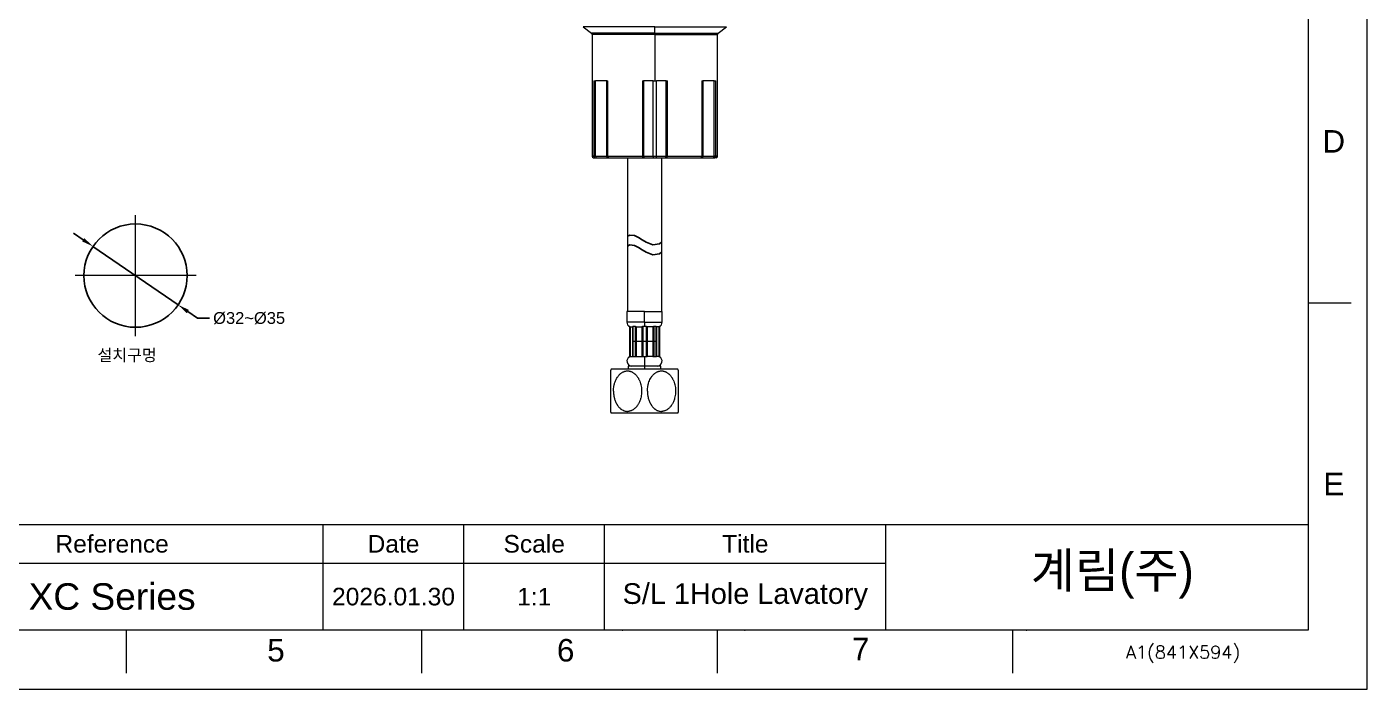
# Model space of a CAD drawing. Header units: millimetres. Extents: x 12315 to 13156, y -87 to 508.
# Drawn here: x 12701.5 to 13155.7, y -87 to 137.5 of the extents above; entities that cross this region are included whole.
import ezdxf

# ---------------------------------------------------------------- set-up
doc = ezdxf.new("R2010")
doc.units = ezdxf.units.MM
doc.linetypes.add('CENTERX2', pattern=[101.6, 63.5, -12.7, 12.7, -12.7])
for name, color, linetype, lineweight in [('CENTER', 1, 'CENTERX2', 15), ('DIM_', 5, 'Continuous', 9), ('FORM', 7, 'Continuous', 13)]:
    doc.layers.add(name, color=color, linetype=linetype, lineweight=lineweight)
doc.layers.add('TEXT', color=2, linetype='Continuous')
doc.styles.add('Arial Unicode MS', font='ARIALUNI.TTF')
doc.styles.add('ROMANS', font='romans')
doc.styles.get("Standard").update_dxf_attribs({"font": 'arial.ttf'})
doc.dimstyles.new('사본(2) STANDARD', dxfattribs={"dimscale": 0, "dimtxt": 4, "dimasz": 4, "dimexe": 1.25, "dimexo": 0.625, "dimgap": 1.5, "dimtad": 3, "dimtih": 1, "dimtoh": 1, "dimdec": 1, "dimzin": 9, "dimdsep": 46, "dimtxsty": 'Standard', "dimcen": 2.5, "dimclrd": 5, "dimclre": 5, "dimclrt": 5, "dimadec": 0, "dimazin": 0, "dimtfac": 1, "dimtdec": 1, "dimtmove": 0, "dimatfit": 3, "dimfxl": 1.25, "dimtfill": 1, "dimtolj": 1, "dimtzin": 0, "dimarcsym": 0})

# ---------------------------------------------------------------- blocks, each defined once
blk = doc.blocks.new('*D3')
at = {"layer": 'Defpoints', "color": 0, "transparency": 16777216}
for p in [(12723.93, 63.08), (12752.79, 43.27)]:
    blk.add_point(p, dxfattribs=at)
at = {"layer": 'DIM_', "color": 5, "lineweight": -2, "transparency": 16777216}
for p, q in [((12720.64, 65.34), (12717.34, 67.61)), ((12723.93, 63.08), (12752.79, 43.27)), ((12759.39, 38.75), (12756.09, 41.01)), ((12763.39, 38.75), (12759.39, 38.75))]:
    blk.add_line(p, q, dxfattribs=at)
at = {"layer": 'DIM_', "color": 5, "transparency": 16777216}
for points in [[(12721.01, 65.89), (12720.26, 64.79), (12723.93, 63.08)], [(12756.47, 41.56), (12755.71, 40.46), (12752.79, 43.27)]]:
    blk.add_solid(points, dxfattribs=at)
at = {"layer": 'DIM_', "color": 5, "transparency": 16777216, "insert": (12776.85, 38.75), "char_height": 4, "attachment_point": 5, "bg_fill": 3, "box_fill_scale": 1.1, "bg_fill_color": 256, "bg_fill_true_color": 13158600, "bg_fill_transparency": 0}
blk.add_mtext('\\A1;%%C32~%%C35', dxfattribs=at)

msp = doc.modelspace()

# ---------------------------------------------------------------- linework, layer by layer
at = {"linetype": 'Continuous', "lineweight": 18}
for p, q in [((12890.01, 137.5), (12892.87, 135.3)), ((12935.76, 135.3), (12938.62, 137.5)), ((12893.07, 134.9), (12893.07, 93.65)), ((12935.57, 93.65), (12935.57, 134.9)), ((12893.63, 119.15), (12894.26, 119.15)), ((12893.63, 119.15), (12893.63, 93.65)), ((12898.02, 119.15), (12894.26, 119.15)), ((12898.02, 119.15), (12898.4, 119.15)), ((12910.09, 119.15), (12910.51, 119.15)), ((12913.7, 119.15), (12910.51, 119.15)), ((12913.7, 119.15), (12914.93, 119.15)), ((12918.13, 119.15), (12914.93, 119.15)), ((12918.13, 119.15), (12918.55, 119.15)), ((12930.24, 119.15), (12930.61, 119.15)), ((12934.38, 119.15), (12930.61, 119.15)), ((12934.38, 119.15), (12935, 119.15)), ((12935, 93.65), (12935, 119.15)), ((12893.57, 93.15), (12894.13, 93.15)), ((12894.13, 93.15), (12894.45, 93.15)), ((12894.45, 93.15), (12898.21, 93.15)), ((12898.21, 93.15), (12898.77, 93.15)), ((12898.77, 93.15), (12910.19, 93.15)), ((12905.07, 93.15), (12905.07, 51.56)), ((12910.19, 93.15), (12910.81, 93.15)), ((12910.81, 93.15), (12914.01, 93.15)), ((12914.01, 93.15), (12914.63, 93.15)), ((12914.63, 93.15), (12917.82, 93.15)), ((12916.57, 93.15), (12916.57, 51.56)), ((12917.82, 93.15), (12918.45, 93.15)), ((12918.45, 93.15), (12929.86, 93.15)), ((12929.86, 93.15), (12930.43, 93.15)), ((12930.43, 93.15), (12934.19, 93.15)), ((12934.19, 93.15), (12934.5, 93.15)), ((12935.07, 93.15), (12934.5, 93.15)), ((12905.07, 51.56), (12905.07, 49.06)), ((12916.57, 51.56), (12916.57, 49.06)), ((12905.07, 49.06), (12905.07, 41.03)), ((12916.57, 49.06), (12916.57, 41.03)), ((12910.82, 41.03), (12904.84, 41.03)), ((12904.84, 41.03), (12904.84, 37.43)), ((12910.82, 41.03), (12916.8, 41.03)), ((12916.8, 37.43), (12916.8, 41.03)), ((12905.75, 35.91), (12905.75, 25.71)), ((12905.78, 35.91), (12905.75, 35.91)), ((12906, 35.83), (12906.79, 35.83)), ((12906.84, 35.89), (12906.84, 25.73)), ((12907.64, 35.91), (12906.88, 35.91)), ((12908.03, 35.83), (12909.94, 35.83)), ((12910.82, 35.91), (12910.28, 35.91)), ((12911.36, 35.91), (12910.82, 35.91)), ((12913.61, 35.83), (12911.7, 35.83)), ((12914.76, 35.91), (12914, 35.91)), ((12914.8, 25.73), (12914.8, 35.89)), ((12915.64, 35.83), (12914.85, 35.83)), ((12915.86, 35.91), (12915.89, 35.91)), ((12915.89, 25.71), (12915.89, 35.91)), ((12910.86, 30.9), (12906.84, 30.9)), ((12914.8, 30.9), (12910.86, 30.9)), ((12905.78, 25.71), (12905.75, 25.71)), ((12906, 25.79), (12906.79, 25.79)), ((12907.64, 25.71), (12906.88, 25.71)), ((12908.03, 25.79), (12909.94, 25.79)), ((12910.82, 25.71), (12910.28, 25.71)), ((12911.36, 25.71), (12910.82, 25.71)), ((12913.61, 25.79), (12911.7, 25.79)), ((12914.76, 25.71), (12914, 25.71)), ((12915.64, 25.79), (12914.85, 25.79)), ((12915.86, 25.71), (12915.89, 25.71)), ((12922.07, 21.53), (12899.57, 21.53)), ((12910.87, 22.53), (12905.32, 22.53)), ((12905.32, 22.53), (12905.32, 21.53)), ((12916.32, 22.53), (12910.87, 22.53)), ((12916.32, 21.53), (12916.32, 22.53)), ((12922.07, 6.53), (12899.57, 6.53))]:
    msp.add_line(p, q, dxfattribs=at)
at = {"linetype": 'Continuous', "lineweight": 13}
for p, q in [((12914.32, 137.5), (12890.01, 137.5)), ((12914.32, 135.3), (12914.32, 137.5)), ((12914.32, 137.5), (12938.62, 137.5)), ((12914.32, 135.3), (12892.87, 135.3)), ((12914.32, 134.9), (12893.07, 134.9)), ((12914.32, 134.9), (12914.32, 135.3)), ((12914.32, 135.3), (12935.76, 135.3)), ((12914.32, 134.9), (12914.32, 119.15)), ((12914.32, 134.9), (12935.57, 134.9)), ((12894.26, 93.65), (12894.26, 119.15)), ((12898.02, 93.65), (12898.02, 119.15)), ((12898.4, 93.65), (12898.4, 119.15)), ((12910.09, 119.15), (12910.09, 93.65)), ((12910.51, 119.15), (12910.51, 93.65)), ((12913.7, 93.65), (12913.7, 119.15)), ((12914.93, 93.65), (12914.93, 119.15)), ((12918.13, 93.65), (12918.13, 119.15)), ((12918.55, 93.65), (12918.55, 119.15)), ((12930.24, 119.15), (12930.24, 93.65)), ((12930.61, 119.15), (12930.61, 93.65)), ((12934.38, 93.65), (12934.38, 119.15)), ((12893.63, 93.65), (12893.07, 93.65)), ((12893.63, 93.65), (12894.26, 93.65)), ((12894.26, 93.65), (12898.02, 93.65)), ((12898.02, 93.65), (12898.4, 93.65)), ((12898.4, 93.65), (12910.09, 93.65)), ((12910.09, 93.65), (12910.51, 93.65)), ((12910.51, 93.65), (12913.7, 93.65)), ((12913.7, 93.65), (12914.93, 93.65)), ((12914.93, 93.65), (12918.13, 93.65)), ((12918.13, 93.65), (12918.55, 93.65)), ((12918.55, 93.65), (12930.24, 93.65)), ((12930.24, 93.65), (12930.61, 93.65)), ((12930.61, 93.65), (12934.38, 93.65)), ((12935, 93.65), (12934.38, 93.65)), ((12935.57, 93.65), (12935, 93.65)), ((12910.82, 37.43), (12910.82, 41.03)), ((12910.82, 37.43), (12904.84, 37.43)), ((12910.82, 37.43), (12910.82, 35.91)), ((12910.82, 37.43), (12916.8, 37.43)), ((12905.78, 35.91), (12905.78, 25.71)), ((12905.86, 35.88), (12905.86, 25.74)), ((12906, 35.83), (12906, 25.79)), ((12906.79, 35.83), (12906.79, 25.79)), ((12906.88, 35.91), (12906.88, 25.71)), ((12907.64, 35.91), (12907.64, 25.71)), ((12907.78, 35.88), (12907.78, 25.74)), ((12908.03, 35.83), (12908.03, 25.79)), ((12909.94, 35.83), (12909.94, 25.79)), ((12910.16, 35.88), (12910.16, 25.74)), ((12910.28, 35.91), (12910.28, 25.71)), ((12911.36, 35.91), (12911.36, 25.71)), ((12911.48, 35.88), (12911.48, 25.74)), ((12911.7, 35.83), (12911.7, 25.79)), ((12913.61, 35.83), (12913.61, 25.79)), ((12913.86, 35.88), (12913.86, 25.74)), ((12914, 35.91), (12914, 25.71)), ((12914.76, 35.91), (12914.76, 25.71)), ((12914.85, 35.83), (12914.85, 25.79)), ((12915.64, 35.83), (12915.64, 25.79)), ((12915.78, 35.88), (12915.78, 25.74)), ((12915.86, 35.91), (12915.86, 25.71)), ((12910.82, 25.71), (12910.82, 22.53)), ((12910.87, 21.53), (12910.87, 22.53))]:
    msp.add_line(p, q, dxfattribs=at)
at = {"color": 7, "linetype": 'Continuous'}
for p, q in [((12905.81, 66.94), (12905.07, 66.59)), ((12907.43, 66.76), (12905.81, 66.94)), ((12908.74, 66.14), (12907.43, 66.76)), ((12910.07, 65.31), (12908.74, 66.14)), ((12911.42, 64.47), (12910.07, 65.31)), ((12913.62, 63.59), (12911.42, 64.47)), ((12915.94, 63.91), (12913.62, 63.59)), ((12916.57, 64.48), (12915.94, 63.91)), ((12905.07, 63.22), (12905.81, 63.57)), ((12905.81, 63.57), (12907.43, 63.38)), ((12907.43, 63.38), (12908.74, 62.76)), ((12908.74, 62.76), (12910.07, 61.94)), ((12910.07, 61.94), (12911.42, 61.1)), ((12911.42, 61.1), (12913.62, 60.22)), ((12913.62, 60.22), (12915.94, 60.53)), ((12915.94, 60.53), (12916.57, 61.1))]:
    msp.add_line(p, q, dxfattribs=at)
msp.add_circle((12738.36, 53.18), 17.5)
at = {"linetype": 'Continuous', "lineweight": 18}
for centre, radius, start, end in [((12892.57, 134.9), 0.5, 0, 52.4314), ((12936.07, 134.9), 0.5, 127.5686, 180), ((12893.57, 93.65), 0.5, 180, 270), ((12894.13, 93.65), 0.5, 180, 270), ((12934.5, 93.65), 0.5, 270, 0), ((12935.07, 93.65), 0.5, 270, 0), ((12906.56, 37.43), 1.72, 180, 242.0402), ((12915.08, 37.43), 1.72, 297.9598, 0), ((12906.56, 24.23), 1.69, 118.4679, 270), ((12915.08, 24.23), 1.69, 270, 61.5321), ((12917.57, 14.03), 19.5, 157.3801, 159.3736), ((12904.07, 14.03), 19.5, 20.6264, 22.6199), ((12917.57, 14.03), 19.5, 200.6264, 202.6199), ((12904.07, 14.03), 19.5, 337.3801, 339.3736)]:
    msp.add_arc(centre, radius, start, end, dxfattribs=at)
at = {"linetype": 'Continuous', "lineweight": 13}
for centre, ratio, start_param, end_param in [((12894.45, 93.65), 0.373927, 1.570796, 3.141593), ((12898.21, 93.65), 0.373927, 1.570796, 3.141593), ((12898.77, 93.65), 0.749194, 1.570796, 3.141593), ((12910.19, 93.65), 0.199015, 1.570796, 3.141593), ((12910.81, 93.65), 0.616239, 1.570796, 3.141593), ((12914.01, 93.65), 0.616239, 1.570796, 3.141593), ((12914.63, 93.65), 0.616239, 3.141593, 4.712389), ((12917.82, 93.65), 0.616239, 3.141593, 4.712389), ((12918.45, 93.65), 0.199015, 3.141593, 4.712389), ((12929.86, 93.65), 0.749194, 3.141593, 4.712389), ((12930.43, 93.65), 0.373927, 3.141593, 4.712389), ((12934.19, 93.65), 0.373927, 3.141593, 4.712389)]:
    msp.add_ellipse(centre, major_axis=(0, 0.5), ratio=ratio, start_param=start_param, end_param=end_param, dxfattribs=at)
at = {"linetype": 'Continuous', "lineweight": 18}
for points, knots in [([(12905.86, 35.88), (12905.85, 35.88), (12905.84, 35.89), (12905.82, 35.89), (12905.81, 35.9), (12905.8, 35.9), (12905.79, 35.91), (12905.78, 35.91), (12905.78, 35.91), (12905.78, 35.91)], [0, 0, 0, 0, 0.25, 0.25, 0.5, 0.5, 0.75, 0.75, 1, 1, 1, 1]), ([(12906, 35.83), (12906, 35.83), (12905.99, 35.83), (12905.98, 35.83), (12905.97, 35.84), (12905.96, 35.84), (12905.96, 35.84), (12905.94, 35.85), (12905.92, 35.85), (12905.89, 35.86), (12905.87, 35.87), (12905.86, 35.88)], [0, 0, 0, 0, 0.25, 0.25, 0.375, 0.375, 0.5, 0.5, 0.75, 0.75, 1, 1, 1, 1]), ([(12906.85, 35.86), (12906.85, 35.85), (12906.85, 35.85), (12906.85, 35.85), (12906.85, 35.84), (12906.84, 35.84), (12906.83, 35.84), (12906.82, 35.83), (12906.81, 35.83), (12906.8, 35.83), (12906.8, 35.83), (12906.79, 35.83)], [0, 0, 0, 0, 0.151051, 0.151051, 0.320841, 0.320841, 0.660421, 0.660421, 0.83021, 0.83021, 1, 1, 1, 1]), ([(12906.88, 35.91), (12906.87, 35.91), (12906.86, 35.91), (12906.85, 35.91), (12906.85, 35.91), (12906.85, 35.9), (12906.84, 35.9), (12906.84, 35.9), (12906.84, 35.89), (12906.84, 35.89), (12906.84, 35.89), (12906.84, 35.89), (12906.84, 35.89)], [0, 0, 0, 0, 0.3299, 0.3299, 0.49485, 0.49485, 0.6598, 0.82475, 0.82475, 0.9897, 0.9897, 1, 1, 1, 1]), ([(12907.78, 35.88), (12907.77, 35.88), (12907.75, 35.89), (12907.73, 35.89), (12907.72, 35.9), (12907.69, 35.9), (12907.68, 35.91), (12907.66, 35.91), (12907.65, 35.91), (12907.64, 35.91)], [0, 0, 0, 0, 0.25, 0.25, 0.5, 0.5, 0.75, 0.75, 1, 1, 1, 1]), ([(12908.03, 35.83), (12908.01, 35.83), (12907.99, 35.83), (12907.96, 35.83), (12907.95, 35.84), (12907.93, 35.84), (12907.92, 35.84), (12907.89, 35.85), (12907.86, 35.85), (12907.82, 35.86), (12907.8, 35.87), (12907.78, 35.88)], [0, 0, 0, 0, 0.25, 0.25, 0.375, 0.375, 0.5, 0.5, 0.75, 0.75, 1, 1, 1, 1]), ([(12910.16, 35.88), (12910.15, 35.87), (12910.13, 35.86), (12910.11, 35.85), (12910.1, 35.85), (12910.08, 35.85), (12910.08, 35.84), (12910.05, 35.84), (12910.03, 35.84), (12910, 35.83), (12909.99, 35.83), (12909.96, 35.83), (12909.95, 35.83), (12909.94, 35.83)], [0, 0, 0, 0, 0.25, 0.25, 0.375, 0.375, 0.5, 0.5, 0.75, 0.75, 0.875, 0.875, 1, 1, 1, 1]), ([(12910.28, 35.91), (12910.27, 35.91), (12910.26, 35.91), (12910.24, 35.91), (12910.23, 35.91), (12910.22, 35.9), (12910.21, 35.9), (12910.2, 35.9), (12910.19, 35.89), (12910.19, 35.89), (12910.17, 35.89), (12910.16, 35.88), (12910.16, 35.88)], [0, 0, 0, 0, 0.25, 0.25, 0.375, 0.375, 0.5, 0.625, 0.625, 0.75, 0.75, 1, 1, 1, 1]), ([(12911.48, 35.88), (12911.47, 35.88), (12911.47, 35.89), (12911.45, 35.89), (12911.44, 35.9), (12911.42, 35.9), (12911.41, 35.91), (12911.38, 35.91), (12911.37, 35.91), (12911.36, 35.91)], [0, 0, 0, 0, 0.25, 0.25, 0.5, 0.5, 0.75, 0.75, 1, 1, 1, 1]), ([(12911.7, 35.83), (12911.67, 35.83), (12911.65, 35.83), (12911.62, 35.83), (12911.61, 35.84), (12911.59, 35.84), (12911.58, 35.84), (12911.55, 35.85), (12911.54, 35.85), (12911.5, 35.86), (12911.49, 35.87), (12911.48, 35.88)], [0, 0, 0, 0, 0.25, 0.25, 0.375, 0.375, 0.5, 0.5, 0.75, 0.75, 1, 1, 1, 1]), ([(12913.86, 35.88), (12913.84, 35.87), (12913.82, 35.86), (12913.79, 35.85), (12913.77, 35.85), (12913.75, 35.85), (12913.74, 35.84), (12913.71, 35.84), (12913.69, 35.84), (12913.66, 35.83), (12913.64, 35.83), (12913.62, 35.83), (12913.62, 35.83), (12913.61, 35.83)], [0, 0, 0, 0, 0.25, 0.25, 0.375, 0.375, 0.5, 0.5, 0.75, 0.75, 0.875, 0.875, 1, 1, 1, 1]), ([(12914, 35.91), (12913.99, 35.91), (12913.98, 35.91), (12913.96, 35.91), (12913.96, 35.91), (12913.95, 35.9), (12913.93, 35.9), (12913.92, 35.9), (12913.91, 35.89), (12913.9, 35.89), (12913.88, 35.89), (12913.87, 35.88), (12913.86, 35.88)], [0, 0, 0, 0, 0.25, 0.25, 0.375, 0.375, 0.5, 0.625, 0.625, 0.75, 0.75, 1, 1, 1, 1]), ([(12914.8, 35.89), (12914.8, 35.89), (12914.8, 35.89), (12914.8, 35.89), (12914.8, 35.9), (12914.79, 35.9), (12914.79, 35.91), (12914.78, 35.91), (12914.77, 35.91), (12914.76, 35.91)], [0, 0, 0, 0, 0.010237, 0.010237, 0.340158, 0.340158, 0.670079, 0.670079, 1, 1, 1, 1]), ([(12914.85, 35.83), (12914.83, 35.83), (12914.82, 35.83), (12914.81, 35.83), (12914.81, 35.84), (12914.8, 35.84), (12914.8, 35.84), (12914.8, 35.84)], [0, 0, 0, 0, 0.544584, 0.544584, 0.816876, 0.816876, 1, 1, 1, 1]), ([(12915.78, 35.88), (12915.76, 35.87), (12915.75, 35.86), (12915.72, 35.85), (12915.72, 35.85), (12915.7, 35.85), (12915.69, 35.84), (12915.68, 35.84), (12915.67, 35.84), (12915.65, 35.83), (12915.65, 35.83), (12915.64, 35.83), (12915.64, 35.83), (12915.64, 35.83)], [0, 0, 0, 0, 0.25, 0.25, 0.375, 0.375, 0.5, 0.5, 0.75, 0.75, 0.875, 0.875, 1, 1, 1, 1]), ([(12915.86, 35.91), (12915.86, 35.91), (12915.85, 35.91), (12915.85, 35.91), (12915.84, 35.91), (12915.84, 35.9), (12915.83, 35.9), (12915.83, 35.9), (12915.82, 35.89), (12915.81, 35.89), (12915.8, 35.89), (12915.79, 35.88), (12915.78, 35.88)], [0, 0, 0, 0, 0.25, 0.25, 0.375, 0.375, 0.5, 0.625, 0.625, 0.75, 0.75, 1, 1, 1, 1]), ([(12905.78, 25.71), (12905.78, 25.71), (12905.78, 25.71), (12905.79, 25.72), (12905.79, 25.72), (12905.8, 25.72), (12905.8, 25.72), (12905.81, 25.73), (12905.82, 25.73), (12905.82, 25.73), (12905.84, 25.74), (12905.85, 25.74), (12905.86, 25.74)], [0, 0, 0, 0, 0.25, 0.25, 0.375, 0.375, 0.5, 0.625, 0.625, 0.75, 0.75, 1, 1, 1, 1]), ([(12905.86, 25.74), (12905.87, 25.75), (12905.89, 25.76), (12905.91, 25.77), (12905.92, 25.77), (12905.94, 25.78), (12905.94, 25.78), (12905.96, 25.79), (12905.97, 25.79), (12905.99, 25.79), (12905.99, 25.79), (12906, 25.79), (12906, 25.79), (12906, 25.79)], [0, 0, 0, 0, 0.25, 0.25, 0.375, 0.375, 0.5, 0.5, 0.75, 0.75, 0.875, 0.875, 1, 1, 1, 1]), ([(12906.79, 25.79), (12906.8, 25.79), (12906.82, 25.79), (12906.83, 25.79), (12906.83, 25.79), (12906.84, 25.79), (12906.84, 25.78), (12906.84, 25.78)], [0, 0, 0, 0, 0.544508, 0.544508, 0.816761, 0.816761, 1, 1, 1, 1]), ([(12906.84, 25.73), (12906.84, 25.73), (12906.84, 25.73), (12906.84, 25.73), (12906.84, 25.73), (12906.85, 25.72), (12906.85, 25.72), (12906.86, 25.71), (12906.87, 25.71), (12906.88, 25.71)], [0, 0, 0, 0, 0.009952, 0.009952, 0.339968, 0.339968, 0.669984, 0.669984, 1, 1, 1, 1]), ([(12907.64, 25.71), (12907.65, 25.71), (12907.66, 25.71), (12907.67, 25.72), (12907.68, 25.72), (12907.69, 25.72), (12907.7, 25.72), (12907.72, 25.73), (12907.73, 25.73), (12907.73, 25.73), (12907.75, 25.74), (12907.77, 25.74), (12907.78, 25.74)], [0, 0, 0, 0, 0.25, 0.25, 0.375, 0.375, 0.5, 0.625, 0.625, 0.75, 0.75, 1, 1, 1, 1]), ([(12907.78, 25.74), (12907.8, 25.75), (12907.82, 25.76), (12907.85, 25.77), (12907.86, 25.77), (12907.89, 25.78), (12907.9, 25.78), (12907.93, 25.79), (12907.95, 25.79), (12907.98, 25.79), (12907.99, 25.79), (12908.01, 25.79), (12908.02, 25.79), (12908.03, 25.79)], [0, 0, 0, 0, 0.25, 0.25, 0.375, 0.375, 0.5, 0.5, 0.75, 0.75, 0.875, 0.875, 1, 1, 1, 1]), ([(12909.94, 25.79), (12909.96, 25.79), (12909.99, 25.79), (12910.02, 25.79), (12910.03, 25.79), (12910.05, 25.79), (12910.06, 25.78), (12910.08, 25.78), (12910.1, 25.77), (12910.13, 25.76), (12910.15, 25.75), (12910.16, 25.74)], [0, 0, 0, 0, 0.25, 0.25, 0.375, 0.375, 0.5, 0.5, 0.75, 0.75, 1, 1, 1, 1]), ([(12910.16, 25.74), (12910.16, 25.74), (12910.17, 25.74), (12910.19, 25.73), (12910.2, 25.73), (12910.22, 25.72), (12910.23, 25.72), (12910.26, 25.71), (12910.27, 25.71), (12910.28, 25.71)], [0, 0, 0, 0, 0.25, 0.25, 0.5, 0.5, 0.75, 0.75, 1, 1, 1, 1]), ([(12911.36, 25.71), (12911.37, 25.71), (12911.38, 25.71), (12911.4, 25.72), (12911.41, 25.72), (12911.42, 25.72), (12911.43, 25.72), (12911.44, 25.73), (12911.45, 25.73), (12911.45, 25.73), (12911.47, 25.74), (12911.47, 25.74), (12911.48, 25.74)], [0, 0, 0, 0, 0.25, 0.25, 0.375, 0.375, 0.5, 0.625, 0.625, 0.75, 0.75, 1, 1, 1, 1]), ([(12911.48, 25.74), (12911.49, 25.75), (12911.5, 25.76), (12911.53, 25.77), (12911.54, 25.77), (12911.55, 25.78), (12911.56, 25.78), (12911.59, 25.79), (12911.61, 25.79), (12911.64, 25.79), (12911.65, 25.79), (12911.67, 25.79), (12911.68, 25.79), (12911.7, 25.79)], [0, 0, 0, 0, 0.25, 0.25, 0.375, 0.375, 0.5, 0.5, 0.75, 0.75, 0.875, 0.875, 1, 1, 1, 1]), ([(12913.61, 25.79), (12913.62, 25.79), (12913.64, 25.79), (12913.68, 25.79), (12913.69, 25.79), (12913.71, 25.79), (12913.72, 25.78), (12913.75, 25.78), (12913.77, 25.77), (12913.82, 25.76), (12913.84, 25.75), (12913.86, 25.74)], [0, 0, 0, 0, 0.25, 0.25, 0.375, 0.375, 0.5, 0.5, 0.75, 0.75, 1, 1, 1, 1]), ([(12913.86, 25.74), (12913.87, 25.74), (12913.88, 25.74), (12913.91, 25.73), (12913.92, 25.73), (12913.95, 25.72), (12913.96, 25.72), (12913.98, 25.71), (12913.99, 25.71), (12914, 25.71)], [0, 0, 0, 0, 0.25, 0.25, 0.5, 0.5, 0.75, 0.75, 1, 1, 1, 1]), ([(12914.76, 25.71), (12914.77, 25.71), (12914.78, 25.71), (12914.78, 25.72), (12914.79, 25.72), (12914.79, 25.72), (12914.79, 25.72), (12914.8, 25.73), (12914.8, 25.73), (12914.8, 25.73), (12914.8, 25.73), (12914.8, 25.73), (12914.8, 25.73)], [0, 0, 0, 0, 0.330003, 0.330003, 0.495005, 0.495005, 0.660007, 0.825008, 0.825008, 0.99001, 0.99001, 1, 1, 1, 1]), ([(12914.79, 25.77), (12914.79, 25.77), (12914.79, 25.77), (12914.79, 25.78), (12914.79, 25.78), (12914.8, 25.79), (12914.8, 25.79), (12914.82, 25.79), (12914.82, 25.79), (12914.83, 25.79), (12914.84, 25.79), (12914.85, 25.79)], [0, 0, 0, 0, 0.150801, 0.150801, 0.320641, 0.320641, 0.66032, 0.66032, 0.83016, 0.83016, 1, 1, 1, 1]), ([(12915.64, 25.79), (12915.64, 25.79), (12915.65, 25.79), (12915.66, 25.79), (12915.67, 25.79), (12915.68, 25.79), (12915.68, 25.78), (12915.7, 25.78), (12915.71, 25.77), (12915.75, 25.76), (12915.76, 25.75), (12915.78, 25.74)], [0, 0, 0, 0, 0.25, 0.25, 0.375, 0.375, 0.5, 0.5, 0.75, 0.75, 1, 1, 1, 1]), ([(12915.78, 25.74), (12915.79, 25.74), (12915.8, 25.74), (12915.82, 25.73), (12915.83, 25.73), (12915.84, 25.72), (12915.84, 25.72), (12915.85, 25.71), (12915.86, 25.71), (12915.86, 25.71)], [0, 0, 0, 0, 0.25, 0.25, 0.5, 0.5, 0.75, 0.75, 1, 1, 1, 1]), ([(12899.32, 20.9), (12899.32, 20.9), (12899.32, 20.89), (12899.32, 20.83), (12899.32, 20.79), (12899.32, 20.7), (12899.32, 20.67), (12899.32, 20.62), (12899.32, 20.6), (12899.32, 20.57), (12899.32, 20.55), (12899.32, 20.45), (12899.32, 20.35), (12899.32, 20.15), (12899.32, 20.04), (12899.32, 19.85), (12899.32, 19.79), (12899.32, 19.69), (12899.32, 19.66), (12899.32, 19.59), (12899.32, 19.55), (12899.32, 19.38), (12899.32, 19.23), (12899.32, 18.93), (12899.32, 18.77), (12899.32, 18.44), (12899.32, 18.27), (12899.32, 18.05), (12899.32, 18.01), (12899.32, 17.92), (12899.32, 17.79), (12899.32, 17.65), (12899.32, 17.38), (12899.32, 17.19), (12899.32, 16.81), (12899.32, 16.62), (12899.32, 16.33), (12899.32, 16.23), (12899.32, 16.09), (12899.32, 16.04), (12899.32, 15.94), (12899.32, 15.89), (12899.32, 15.64), (12899.32, 15.44), (12899.32, 15.04), (12899.32, 14.64), (12899.32, 14.23), (12899.32, 13.93), (12899.32, 13.78), (12899.32, 13.63), (12899.32, 13.52), (12899.32, 13.47), (12899.32, 13.22), (12899.32, 12.81), (12899.32, 12.42), (12899.32, 12.02), (12899.32, 11.83), (12899.32, 11.44), (12899.32, 11.25), (12899.32, 10.97), (12899.32, 10.88), (12899.32, 10.73), (12899.32, 10.69), (12899.32, 10.6), (12899.32, 10.55), (12899.32, 10.32), (12899.32, 10.14), (12899.32, 9.79), (12899.32, 9.63), (12899.32, 9.3), (12899.32, 9.14), (12899.32, 8.95), (12899.32, 8.91), (12899.32, 8.83), (12899.32, 8.79), (12899.32, 8.68), (12899.32, 8.61), (12899.32, 8.4), (12899.32, 8.27), (12899.32, 8.03), (12899.32, 7.92), (12899.32, 7.79), (12899.32, 7.76), (12899.32, 7.71), (12899.32, 7.69), (12899.32, 7.62), (12899.32, 7.58), (12899.32, 7.46), (12899.32, 7.39), (12899.32, 7.28), (12899.32, 7.23), (12899.32, 7.2), (12899.32, 7.19), (12899.32, 7.18), (12899.32, 7.18), (12899.32, 7.17), (12899.32, 7.16), (12899.32, 7.16)], [0, 0, 0, 0, 0.03125, 0.03125, 0.0625, 0.0625, 0.078125, 0.078125, 0.085938, 0.085938, 0.093751, 0.093751, 0.125001, 0.125001, 0.156251, 0.156251, 0.171876, 0.171876, 0.179688, 0.179688, 0.187501, 0.187501, 0.218751, 0.218751, 0.250001, 0.250001, 0.281252, 0.281252, 0.289064, 0.289064, 0.296877, 0.312502, 0.312502, 0.343752, 0.343752, 0.375002, 0.375002, 0.390627, 0.390627, 0.39844, 0.39844, 0.406252, 0.406252, 0.437502, 0.437502, 0.468753, 0.500003, 0.500003, 0.515628, 0.52344, 0.52344, 0.531253, 0.531253, 0.562503, 0.593753, 0.593753, 0.625003, 0.625003, 0.656254, 0.656254, 0.671879, 0.671879, 0.679691, 0.679691, 0.687504, 0.687504, 0.718754, 0.718754, 0.750004, 0.750004, 0.781254, 0.781254, 0.789067, 0.789067, 0.796879, 0.796879, 0.812504, 0.812504, 0.843755, 0.843755, 0.875005, 0.875005, 0.882817, 0.882817, 0.89063, 0.89063, 0.906255, 0.906255, 0.937505, 0.937505, 0.968755, 0.968755, 0.976568, 0.976568, 0.98438, 0.98438, 1, 1, 1, 1]), ([(12900.3, 14.03), (12900.3, 14.34), (12900.32, 14.64), (12900.37, 15.24), (12900.41, 15.54), (12900.5, 15.99), (12900.53, 16.13), (12900.59, 16.36), (12900.61, 16.43), (12900.64, 16.57), (12900.67, 16.65), (12900.77, 17.01), (12900.87, 17.29), (12901.1, 17.83), (12901.23, 18.09), (12901.41, 18.41), (12901.45, 18.48), (12901.52, 18.6), (12901.56, 18.66), (12901.68, 18.85), (12901.77, 18.97), (12901.94, 19.19), (12902.03, 19.3), (12902.21, 19.52), (12902.31, 19.62), (12902.46, 19.77), (12902.54, 19.84), (12902.62, 19.91), (12902.67, 19.95), (12902.7, 19.98), (12902.83, 20.09), (12902.94, 20.17), (12903.17, 20.33), (12903.29, 20.4), (12903.52, 20.53), (12903.65, 20.58), (12903.8, 20.65), (12903.83, 20.66), (12903.9, 20.69), (12903.93, 20.7), (12904.02, 20.73), (12904.09, 20.75), (12904.28, 20.81), (12904.54, 20.86), (12904.8, 20.89), (12905.06, 20.9), (12905.19, 20.9), (12905.36, 20.89), (12905.39, 20.88), (12905.46, 20.88), (12905.56, 20.87), (12905.65, 20.85), (12905.85, 20.81), (12905.98, 20.78), (12906.23, 20.69), (12906.36, 20.64), (12906.51, 20.57), (12906.54, 20.56), (12906.6, 20.53), (12906.63, 20.51), (12906.72, 20.47), (12906.78, 20.43), (12906.96, 20.33), (12907.07, 20.26), (12907.3, 20.09), (12907.41, 20.01), (12907.56, 19.87), (12907.62, 19.82), (12907.69, 19.75), (12907.72, 19.72), (12907.77, 19.67), (12907.9, 19.55), (12908.01, 19.42), (12908.2, 19.2), (12908.28, 19.08), (12908.45, 18.85), (12908.53, 18.73), (12908.63, 18.57), (12908.65, 18.54), (12908.69, 18.48), (12908.71, 18.45), (12908.76, 18.35), (12908.8, 18.29), (12908.9, 18.09), (12908.97, 17.96), (12909.16, 17.56), (12909.27, 17.29), (12909.41, 16.86), (12909.45, 16.72), (12909.53, 16.42), (12909.57, 16.28), (12909.67, 15.84), (12909.72, 15.54), (12909.8, 14.94), (12909.82, 14.64), (12909.83, 14.25), (12909.84, 14.18), (12909.84, 14.03), (12909.84, 13.8), (12909.83, 13.57), (12909.8, 13.11), (12909.76, 12.81), (12909.67, 12.22), (12909.61, 11.93), (12909.51, 11.56), (12909.49, 11.49), (12909.46, 11.38), (12909.45, 11.34), (12909.43, 11.27), (12909.37, 11.09), (12909.31, 10.91), (12909.15, 10.5), (12909.03, 10.23), (12908.84, 9.84), (12908.77, 9.71), (12908.62, 9.46), (12908.54, 9.34), (12908.42, 9.16), (12908.38, 9.1), (12908.29, 8.99), (12908.25, 8.93), (12908.11, 8.76), (12908.02, 8.65), (12907.83, 8.44), (12907.73, 8.34), (12907.52, 8.15), (12907.42, 8.06), (12907.25, 7.93), (12907.19, 7.89), (12907.08, 7.81), (12907.02, 7.78), (12906.85, 7.66), (12906.61, 7.53), (12906.37, 7.42), (12906.12, 7.33), (12905.99, 7.29), (12905.8, 7.24), (12905.7, 7.22), (12905.6, 7.21), (12905.53, 7.2), (12905.5, 7.19), (12905.34, 7.17), (12905.2, 7.16), (12905.07, 7.16)], [0, 0, 0, 0, 0.03125, 0.03125, 0.0625, 0.0625, 0.078125, 0.078125, 0.085937, 0.085937, 0.09375, 0.09375, 0.125, 0.125, 0.15625, 0.15625, 0.164063, 0.164063, 0.171875, 0.171875, 0.1875, 0.1875, 0.203125, 0.203125, 0.21875, 0.21875, 0.226563, 0.230469, 0.230469, 0.234375, 0.234375, 0.25, 0.25, 0.265625, 0.265625, 0.28125, 0.28125, 0.285156, 0.285156, 0.289063, 0.289063, 0.296875, 0.296875, 0.3125, 0.328125, 0.328125, 0.34375, 0.34375, 0.347656, 0.347656, 0.351563, 0.359375, 0.359375, 0.375, 0.375, 0.390625, 0.390625, 0.394531, 0.394531, 0.398438, 0.398438, 0.40625, 0.40625, 0.421875, 0.421875, 0.4375, 0.4375, 0.445313, 0.445313, 0.449219, 0.449219, 0.453125, 0.46875, 0.46875, 0.484375, 0.484375, 0.5, 0.5, 0.503906, 0.503906, 0.507813, 0.507813, 0.515625, 0.515625, 0.53125, 0.53125, 0.5625, 0.5625, 0.578125, 0.578125, 0.59375, 0.59375, 0.625, 0.625, 0.65625, 0.65625, 0.664063, 0.664063, 0.671875, 0.6875, 0.6875, 0.71875, 0.71875, 0.75, 0.75, 0.757813, 0.757813, 0.761719, 0.761719, 0.765625, 0.78125, 0.78125, 0.8125, 0.8125, 0.828125, 0.828125, 0.84375, 0.84375, 0.851563, 0.851563, 0.859375, 0.859375, 0.875, 0.875, 0.890625, 0.890625, 0.90625, 0.90625, 0.914063, 0.914063, 0.921875, 0.921875, 0.9375, 0.953125, 0.953125, 0.96875, 0.96875, 0.976562, 0.980469, 0.980469, 0.984375, 0.984375, 1, 1, 1, 1]), ([(12911.8, 14.03), (12911.8, 14.34), (12911.81, 14.64), (12911.87, 15.24), (12911.91, 15.54), (12912, 15.99), (12912.03, 16.13), (12912.09, 16.35), (12912.1, 16.43), (12912.14, 16.57), (12912.17, 16.65), (12912.27, 17.01), (12912.37, 17.29), (12912.6, 17.83), (12912.73, 18.09), (12912.91, 18.41), (12912.95, 18.48), (12913.02, 18.6), (12913.06, 18.66), (12913.18, 18.85), (12913.26, 18.96), (12913.44, 19.19), (12913.53, 19.3), (12913.71, 19.52), (12913.81, 19.62), (12913.96, 19.77), (12914.04, 19.84), (12914.12, 19.91), (12914.17, 19.95), (12914.2, 19.98), (12914.33, 20.09), (12914.44, 20.17), (12914.67, 20.32), (12914.78, 20.4), (12915.02, 20.53), (12915.14, 20.58), (12915.3, 20.65), (12915.33, 20.66), (12915.39, 20.69), (12915.43, 20.7), (12915.52, 20.73), (12915.58, 20.75), (12915.78, 20.81), (12916.03, 20.86), (12916.3, 20.89), (12916.56, 20.9), (12916.69, 20.9), (12916.86, 20.89), (12916.89, 20.89), (12916.95, 20.88), (12917.05, 20.87), (12917.15, 20.85), (12917.35, 20.81), (12917.47, 20.78), (12917.73, 20.69), (12917.85, 20.64), (12918.01, 20.58), (12918.04, 20.56), (12918.1, 20.53), (12918.13, 20.52), (12918.22, 20.47), (12918.28, 20.44), (12918.46, 20.33), (12918.57, 20.26), (12918.8, 20.1), (12918.9, 20.01), (12919.06, 19.87), (12919.11, 19.82), (12919.19, 19.75), (12919.22, 19.73), (12919.27, 19.68), (12919.39, 19.55), (12919.51, 19.42), (12919.69, 19.2), (12919.78, 19.09), (12919.95, 18.85), (12920.03, 18.73), (12920.15, 18.55), (12920.19, 18.48), (12920.26, 18.36), (12920.3, 18.29), (12920.4, 18.1), (12920.47, 17.97), (12920.65, 17.57), (12920.76, 17.29), (12920.91, 16.86), (12920.95, 16.72), (12921.01, 16.5), (12921.03, 16.43), (12921.07, 16.28), (12921.09, 16.21), (12921.17, 15.84), (12921.22, 15.54), (12921.3, 14.94), (12921.32, 14.64), (12921.33, 14.26), (12921.34, 14.18), (12921.34, 14.03), (12921.34, 13.8), (12921.33, 13.57), (12921.3, 13.12), (12921.27, 12.82), (12921.17, 12.23), (12921.11, 11.93), (12921.01, 11.57), (12920.99, 11.49), (12920.96, 11.39), (12920.95, 11.35), (12920.93, 11.28), (12920.87, 11.1), (12920.81, 10.92), (12920.66, 10.5), (12920.54, 10.24), (12920.34, 9.85), (12920.27, 9.72), (12920.12, 9.47), (12920.04, 9.35), (12919.92, 9.17), (12919.88, 9.11), (12919.79, 8.99), (12919.75, 8.93), (12919.62, 8.76), (12919.52, 8.66), (12919.33, 8.45), (12919.23, 8.35), (12919.03, 8.16), (12918.92, 8.07), (12918.76, 7.94), (12918.67, 7.88), (12918.59, 7.82), (12918.53, 7.78), (12918.5, 7.76), (12918.36, 7.67), (12918.12, 7.53), (12917.87, 7.43), (12917.62, 7.33), (12917.5, 7.29), (12917.3, 7.25), (12917.21, 7.22), (12917.11, 7.21), (12917.04, 7.2), (12917.01, 7.19), (12916.84, 7.17), (12916.71, 7.16), (12916.58, 7.16)], [0, 0, 0, 0, 0.03125, 0.03125, 0.0625, 0.0625, 0.078125, 0.078125, 0.085937, 0.085937, 0.09375, 0.09375, 0.125, 0.125, 0.15625, 0.15625, 0.164062, 0.164062, 0.171875, 0.171875, 0.1875, 0.1875, 0.203125, 0.203125, 0.21875, 0.21875, 0.226562, 0.230469, 0.230469, 0.234375, 0.234375, 0.25, 0.25, 0.265625, 0.265625, 0.28125, 0.28125, 0.285156, 0.285156, 0.289062, 0.289062, 0.296875, 0.296875, 0.3125, 0.328125, 0.328125, 0.34375, 0.34375, 0.347656, 0.347656, 0.351562, 0.359375, 0.359375, 0.375, 0.375, 0.390625, 0.390625, 0.394531, 0.394531, 0.398437, 0.398437, 0.40625, 0.40625, 0.421875, 0.421875, 0.4375, 0.4375, 0.445312, 0.445312, 0.449219, 0.449219, 0.453125, 0.46875, 0.46875, 0.484375, 0.484375, 0.5, 0.5, 0.507812, 0.507812, 0.515625, 0.515625, 0.53125, 0.53125, 0.5625, 0.5625, 0.578125, 0.578125, 0.585937, 0.585937, 0.59375, 0.59375, 0.625, 0.625, 0.65625, 0.65625, 0.664062, 0.664062, 0.671875, 0.6875, 0.6875, 0.71875, 0.71875, 0.75, 0.75, 0.757812, 0.757812, 0.761719, 0.761719, 0.765625, 0.78125, 0.78125, 0.8125, 0.8125, 0.828125, 0.828125, 0.84375, 0.84375, 0.851563, 0.851563, 0.859375, 0.859375, 0.875, 0.875, 0.890625, 0.890625, 0.90625, 0.90625, 0.914063, 0.917969, 0.917969, 0.921875, 0.921875, 0.9375, 0.953125, 0.953125, 0.96875, 0.96875, 0.976562, 0.980469, 0.980469, 0.984375, 0.984375, 1, 1, 1, 1]), ([(12922.32, 7.16), (12922.32, 7.16), (12922.32, 7.18), (12922.32, 7.23), (12922.32, 7.28), (12922.32, 7.36), (12922.32, 7.39), (12922.32, 7.44), (12922.32, 7.46), (12922.32, 7.5), (12922.32, 7.52), (12922.32, 7.62), (12922.32, 7.71), (12922.32, 7.91), (12922.32, 8.03), (12922.32, 8.21), (12922.32, 8.27), (12922.32, 8.37), (12922.32, 8.41), (12922.32, 8.47), (12922.32, 8.51), (12922.32, 8.68), (12922.32, 8.83), (12922.32, 9.13), (12922.32, 9.29), (12922.32, 9.62), (12922.32, 9.79), (12922.32, 10.01), (12922.32, 10.05), (12922.32, 10.14), (12922.32, 10.28), (12922.32, 10.41), (12922.32, 10.69), (12922.32, 10.87), (12922.32, 11.25), (12922.32, 11.44), (12922.32, 11.73), (12922.32, 11.83), (12922.32, 11.98), (12922.32, 12.03), (12922.32, 12.13), (12922.32, 12.18), (12922.32, 12.42), (12922.32, 12.62), (12922.32, 13.02), (12922.32, 13.42), (12922.32, 13.83), (12922.32, 14.13), (12922.32, 14.28), (12922.32, 14.44), (12922.32, 14.54), (12922.32, 14.59), (12922.32, 14.84), (12922.32, 15.25), (12922.32, 15.64), (12922.32, 16.04), (12922.32, 16.23), (12922.32, 16.62), (12922.32, 16.81), (12922.32, 17.09), (12922.32, 17.19), (12922.32, 17.33), (12922.32, 17.37), (12922.32, 17.47), (12922.32, 17.51), (12922.32, 17.74), (12922.32, 17.92), (12922.32, 18.27), (12922.32, 18.44), (12922.32, 18.77), (12922.32, 18.92), (12922.32, 19.12), (12922.32, 19.16), (12922.32, 19.23), (12922.32, 19.27), (12922.32, 19.38), (12922.32, 19.45), (12922.32, 19.66), (12922.32, 19.79), (12922.32, 20.03), (12922.32, 20.15), (12922.32, 20.28), (12922.32, 20.3), (12922.32, 20.35), (12922.32, 20.37), (12922.32, 20.44), (12922.32, 20.49), (12922.32, 20.61), (12922.32, 20.68), (12922.32, 20.79), (12922.32, 20.83), (12922.32, 20.86), (12922.32, 20.87), (12922.32, 20.88), (12922.32, 20.89), (12922.32, 20.9), (12922.32, 20.9), (12922.32, 20.9)], [0, 0, 0, 0, 0.03125, 0.03125, 0.0625, 0.0625, 0.078125, 0.078125, 0.085938, 0.085938, 0.09375, 0.09375, 0.125001, 0.125001, 0.156251, 0.156251, 0.171876, 0.171876, 0.179688, 0.179688, 0.187501, 0.187501, 0.218751, 0.218751, 0.250001, 0.250001, 0.281251, 0.281251, 0.289064, 0.289064, 0.296877, 0.312502, 0.312502, 0.343752, 0.343752, 0.375002, 0.375002, 0.390627, 0.390627, 0.39844, 0.39844, 0.406252, 0.406252, 0.437502, 0.437502, 0.468752, 0.500003, 0.500003, 0.515628, 0.52344, 0.52344, 0.531253, 0.531253, 0.562503, 0.593753, 0.593753, 0.625003, 0.625003, 0.656253, 0.656253, 0.671879, 0.671879, 0.679691, 0.679691, 0.687504, 0.687504, 0.718754, 0.718754, 0.750004, 0.750004, 0.781254, 0.781254, 0.789067, 0.789067, 0.796879, 0.796879, 0.812504, 0.812504, 0.843754, 0.843754, 0.875005, 0.875005, 0.882817, 0.882817, 0.89063, 0.89063, 0.906255, 0.906255, 0.937505, 0.937505, 0.968755, 0.968755, 0.976568, 0.976568, 0.98438, 0.98438, 1, 1, 1, 1]), ([(12900.3, 14.03), (12900.3, 13.83), (12900.31, 13.42), (12900.37, 12.82), (12900.43, 12.42), (12900.49, 12.12), (12900.52, 11.98), (12900.56, 11.83), (12900.58, 11.73), (12900.59, 11.68), (12900.66, 11.44), (12900.71, 11.25), (12900.84, 10.87), (12900.91, 10.68), (12901.06, 10.32), (12901.15, 10.14), (12901.28, 9.88), (12901.33, 9.8), (12901.4, 9.67), (12901.42, 9.63), (12901.47, 9.54), (12901.5, 9.5), (12901.63, 9.29), (12901.74, 9.13), (12901.97, 8.83), (12902.09, 8.68), (12902.34, 8.41), (12902.48, 8.28), (12902.65, 8.12), (12902.69, 8.09), (12902.76, 8.03), (12902.87, 7.95), (12902.98, 7.86), (12903.21, 7.71), (12903.37, 7.62), (12903.61, 7.5), (12903.69, 7.46), (12903.81, 7.41), (12903.85, 7.39), (12903.94, 7.36), (12903.98, 7.35), (12904.19, 7.28), (12904.37, 7.23), (12904.72, 7.18), (12904.89, 7.16), (12905.07, 7.16)], [0, 0, 0, 0, 0.0625, 0.125, 0.1875, 0.1875, 0.21875, 0.234375, 0.234375, 0.25, 0.25, 0.3125, 0.3125, 0.375, 0.375, 0.4375, 0.4375, 0.46875, 0.46875, 0.484375, 0.484375, 0.5, 0.5, 0.5625, 0.5625, 0.625, 0.625, 0.6875, 0.6875, 0.703125, 0.703125, 0.71875, 0.75, 0.75, 0.8125, 0.8125, 0.84375, 0.84375, 0.859375, 0.859375, 0.875, 0.875, 0.9375, 0.9375, 1, 1, 1, 1]), ([(12911.8, 14.03), (12911.8, 13.83), (12911.81, 13.42), (12911.87, 12.82), (12911.93, 12.42), (12911.99, 12.12), (12912.02, 11.97), (12912.06, 11.83), (12912.08, 11.73), (12912.09, 11.68), (12912.16, 11.44), (12912.21, 11.24), (12912.34, 10.87), (12912.41, 10.68), (12912.56, 10.32), (12912.65, 10.14), (12912.78, 9.88), (12912.83, 9.79), (12912.9, 9.67), (12912.93, 9.62), (12912.98, 9.54), (12913, 9.5), (12913.13, 9.29), (12913.24, 9.13), (12913.47, 8.83), (12913.59, 8.68), (12913.85, 8.4), (12913.98, 8.27), (12914.16, 8.12), (12914.19, 8.09), (12914.27, 8.03), (12914.38, 7.94), (12914.49, 7.86), (12914.71, 7.71), (12914.87, 7.62), (12915.11, 7.49), (12915.19, 7.46), (12915.32, 7.41), (12915.36, 7.39), (12915.45, 7.36), (12915.49, 7.34), (12915.7, 7.27), (12915.87, 7.23), (12916.22, 7.18), (12916.4, 7.16), (12916.58, 7.16)], [0, 0, 0, 0, 0.0625, 0.125, 0.1875, 0.1875, 0.21875, 0.234375, 0.234375, 0.25, 0.25, 0.3125, 0.3125, 0.375, 0.375, 0.4375, 0.4375, 0.46875, 0.46875, 0.484375, 0.484375, 0.5, 0.5, 0.5625, 0.5625, 0.625, 0.625, 0.6875, 0.6875, 0.703125, 0.703125, 0.71875, 0.75, 0.75, 0.8125, 0.8125, 0.84375, 0.84375, 0.859375, 0.859375, 0.875, 0.875, 0.9375, 0.9375, 1, 1, 1, 1])]:
    msp.add_open_spline(points, degree=3, knots=knots, dxfattribs=at)
at = {"layer": 'CENTER'}
for p, q in [((12738.36, 32.68), (12738.36, 73.68)), ((12758.86, 53.18), (12717.86, 53.18))]:
    msp.add_line(p, q, dxfattribs=at)
at = {"layer": 'FORM', "color": 7, "linetype": 'Continuous'}
for p, q in [((13155.69, -86.96), (13155.69, 507.74)), ((13135.66, 487.72), (13135.66, -66.94)), ((13135.67, 44), (13150.22, 44)), ((13135.66, -66.94), (12334.71, -66.94)), ((12735.19, -66.94), (12735.19, -81.49)), ((12835.3, -66.94), (12835.3, -81.49)), ((12935.42, -66.94), (12935.42, -81.49)), ((13035.54, -66.94), (13035.54, -81.49)), ((12314.69, -86.96), (13155.69, -86.96))]:
    msp.add_line(p, q, dxfattribs=at)
at = {"layer": 'FORM'}
for p, q in [((12490.85, -31.18), (13135.66, -31.18)), ((12801.93, -66.94), (12801.93, -31.18)), ((12801.93, -66.94), (12801.93, -31.18)), ((12801.93, -66.94), (12801.93, -31.18)), ((12849.61, -66.94), (12849.61, -31.18)), ((12897.28, -66.94), (12897.28, -31.18)), ((12992.63, -66.94), (12992.63, -31.18)), ((12434.83, -44.29), (12992.63, -44.29))]:
    msp.add_line(p, q, dxfattribs=at)
for p in [(12903.4, -66.94), (12944.84, -66.94), (13040.25, -66.94)]:
    msp.add_point(p, dxfattribs=at)

# ---------------------------------------------------------------- texts
at = {"layer": 'DIM_', "insert": (12725.47, 28.24), "char_height": 4, "attachment_point": 1}
msp.add_mtext_dynamic_manual_height_columns('설치구멍', width=28.1224, gutter_width=12.5, heights=[0], dxfattribs=at)
at = {"layer": 'FORM', "char_height": 7.63, "attachment_point": 5}
for s, width, insert in [('D', 10.0119, (13144.36, 98.69)), ('E', 10.0119, (13144.36, -17.42)), ('5', 50.0595, (12785.94, -73.82)), ('6', 50.0595, (12884.1, -73.82)), ('7', 50.0595, (12984.05, -73.37))]:
    msp.add_mtext_dynamic_manual_height_columns(s, width=width, gutter_width=12.51, heights=[0], dxfattribs=dict(at, insert=insert))
at = {"layer": 'TEXT', "style": 'ROMANS'}
msp.add_text('A1(841X594)', height=4.3802, dxfattribs=at).set_placement((13073.96, -76.61))
at = {"layer": 'TEXT', "char_height": 5.959, "attachment_point": 5}
for s, width, insert in [('Reference', 143.0272, (12730.42, -37.74)), ('Date', 47.6757, (12825.77, -37.74)), ('Scale', 47.6757, (12873.45, -37.74)), ('Title', 95.3515, (12944.96, -37.74))]:
    msp.add_mtext_dynamic_manual_height_columns(s, width=width, gutter_width=29.8, heights=[0], dxfattribs=dict(at, insert=insert))
at = {"layer": 'TEXT', "linetype": 'CENTERX2', "insert": (13069.34, -48.48), "char_height": 11.9189, "attachment_point": 5}
msp.add_mtext_dynamic_manual_height_columns('{\\fHYGothic-Medium|b0|i0|c129|p18;계림(주)}', width=143.0272, gutter_width=29.8, heights=[0], dxfattribs=at)
at = {"layer": 'TEXT', "attachment_point": 5, "style": 'Arial Unicode MS'}
for s, width, insert, char_height in [('XC Series', 143.0272, (12730.42, -55.62), 9), ('2026.01.30', 47.6757, (12825.77, -55.62), 5.959), ('1:1', 47.6757, (12873.45, -55.62), 5.959), ('S/L 1Hole Lavatory', 100.9074, (12944.96, -55.62), 7)]:
    msp.add_mtext_dynamic_manual_height_columns(s, width=width, gutter_width=29.8, heights=[0], dxfattribs=dict(at, insert=insert, char_height=char_height))

# ---------------------------------------------------------------- next in the draw order: dimensions: what is measured, and where the dimension line sits
at = {"layer": 'DIM_'}
dim = msp.add_diameter_dim_2p(p1=(12723.93, 63.08), p2=(12752.79, 43.27), text='%%C32~%%C35', dimstyle='사본(2) STANDARD', override={"dimscale": 1, "dimtad": 0}, dxfattribs=at)
dim.commit()
dim.dimension.update_dxf_attribs({"geometry": '*D3', "text_midpoint": (12776.85, 38.75)})

doc.saveas('drawing.dxf')
